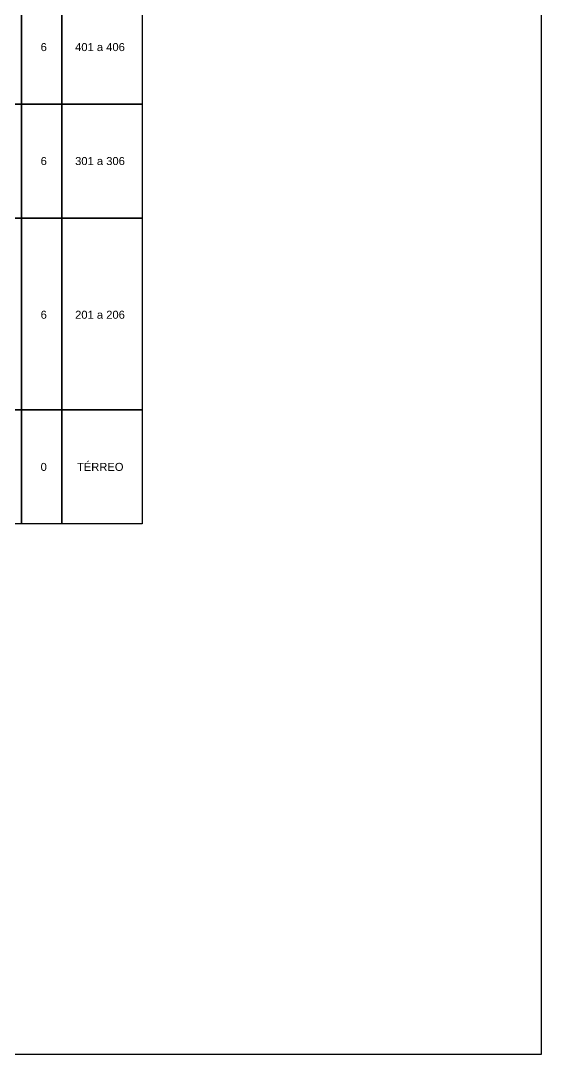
# Model space of a CAD drawing. Header units: inches. Extents: x 54 to 892, y 18 to 612.
# Drawn here: x 742.7 to 892.3, y 17.6 to 314.6 of the extents above; entities that cross this region are included whole.
import ezdxf
from ezdxf.enums import TextEntityAlignment as Align

# ---------------------------------------------------------------- set-up
doc = ezdxf.new("R2010")
doc.units = ezdxf.units.IN
doc.header["$MEASUREMENT"] = 0
doc.styles.add('ARIAL', font='arial.ttf')

msp = doc.modelspace()

# ---------------------------------------------------------------- linework, layer by layer
msp.add_lwpolyline([(53.77, 17.61), (892.34, 17.61), (892.34, 611.61), (53.77, 611.61), (53.77, 17.61)])
for points in [[(561.04, 323.39), (742.94, 323.39), (742.94, 290.64), (561.04, 290.64)], [(742.94, 323.39), (754.51, 323.39), (754.51, 290.64), (742.94, 290.64)], [(754.51, 323.39), (777.65, 323.39), (777.65, 290.64), (754.51, 290.64)], [(561.04, 290.64), (742.94, 290.64), (742.94, 257.9), (561.04, 257.9)], [(742.94, 290.64), (754.51, 290.64), (754.51, 257.9), (742.94, 257.9)], [(754.51, 290.64), (777.65, 290.64), (777.65, 257.9), (754.51, 257.9)], [(561.04, 257.9), (742.94, 257.9), (742.94, 202.76), (561.04, 202.76)], [(742.94, 257.9), (754.51, 257.9), (754.51, 202.76), (742.94, 202.76)], [(754.51, 257.9), (777.65, 257.9), (777.65, 202.76), (754.51, 202.76)], [(561.04, 202.76), (742.94, 202.76), (742.94, 170.02), (561.04, 170.02)], [(742.94, 202.76), (754.51, 202.76), (754.51, 170.02), (742.94, 170.02)], [(754.51, 202.76), (777.65, 202.76), (777.65, 170.02), (754.51, 170.02)]]:
    msp.add_lwpolyline(points, close=True)

# ---------------------------------------------------------------- texts
at = {"style": 'ARIAL'}
for s, p in [('6', (749.31, 307.02)), ('401 a 406', (765.48, 307.02)), ('6', (749.31, 274.27)), ('301 a 306', (765.48, 274.27)), ('6', (749.31, 230.11)), ('201 a 206', (765.48, 230.11)), ('0', (749.31, 186.39)), ('TÉRREO', (765.55, 186.39))]:
    msp.add_text(s, height=2.3, dxfattribs=at).set_placement(p, align=Align.MIDDLE_CENTER)

doc.saveas('drawing.dxf')
